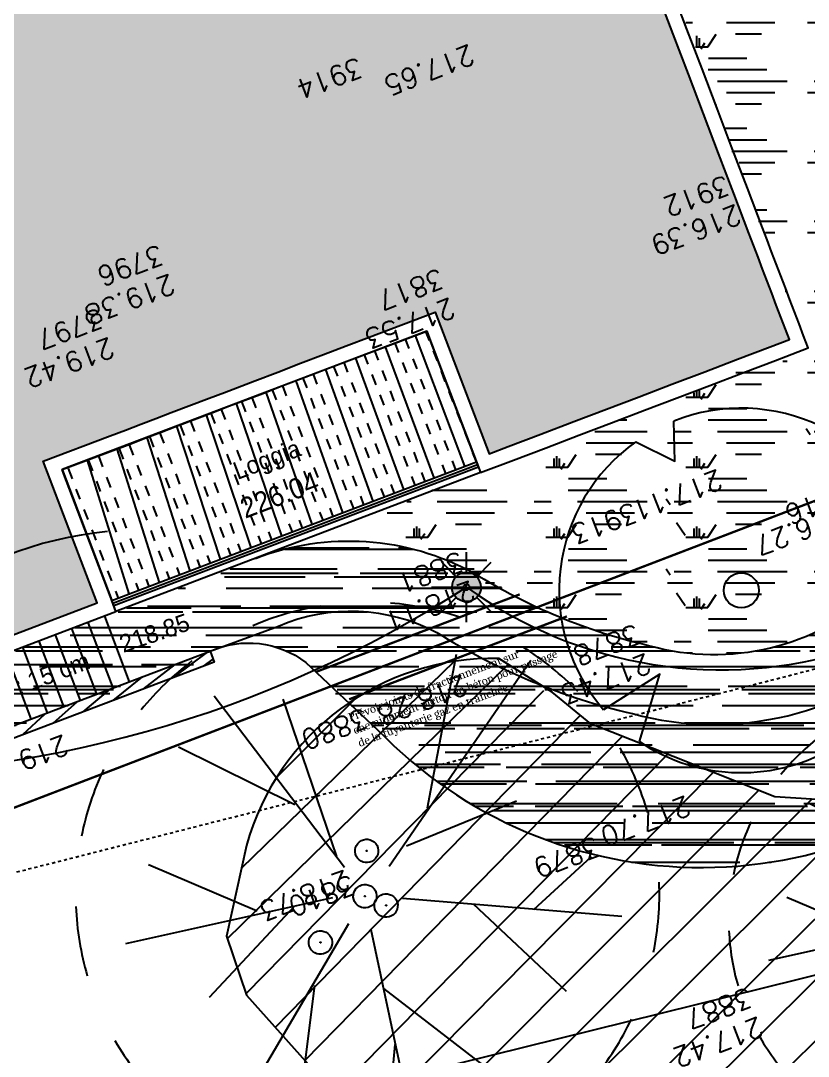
# Model space of a CAD drawing. Header units: centimetres. Extents: x 212517 to 243222, y -357108 to -330212.
# Drawn here: x 219098 to 220448, y -350600 to -348826 of the extents above; entities that cross this region are included whole.
import ezdxf
from ezdxf.enums import TextEntityAlignment as Align
from ezdxf.lldxf.tags import DXFTag

# ---------------------------------------------------------------- set-up
doc = ezdxf.new("R2010")
doc.units = ezdxf.units.CM
doc.linetypes.add('prlm_gaz', pattern=[36, 24, -3, 0, -3, 0, -3, 0, -3])
doc.linetypes.add('STYLE_01', pattern=[0.41664, 0.20828, -0.20836])
doc.layers.get('0').update_dxf_attribs({"color": 252})
for name, color, linetype in [('AEP_SSL', 252, 'Continuous'), ('DWG_280-140115-P - ALTEA-CANA', 252, 'Continuous'), ('Fond topo - ESPACE_BOISE', 252, 'Continuous'), ('Fond topo - VEG', 252, 'Continuous'), ('Fond topo - Z_500', 252, 'Continuous'), ('prlm-GAZ', 20, 'Continuous'), ('prlm-MOD', 64, 'Continuous'), ('prlm-VRD', 2, 'Continuous'), ('SA - arbre', 252, 'Continuous'), ('SA - bât A-B', 252, 'Continuous'), ('SA - béton balayé', 252, 'Continuous'), ('SA - couvre sol', 252, 'Continuous'), ('SA - EBC', 252, 'Continuous'), ('SA - ECL-réso', 252, 'Eclairage public'), ('SA - emmarchements', 252, 'Continuous'), ('SA - limite revêtement', 252, 'Continuous'), ('SA - muret béton', 252, 'Continuous'), ('SA - platelage bois', 252, 'Continuous'), ('SA - pouzzolane', 252, 'Continuous')]:
    doc.layers.add(name, color=color, linetype=linetype)
for name, color, linetype, plot in [('Fond topo - N', 252, 'Continuous', False), ('Fond topo - NCACHE', 252, 'Continuous', False), ('Fond topo - ZCACHE', 252, 'Continuous', False)]:
    doc.layers.add(name, color=color, linetype=linetype, plot=plot)
doc.layers.add('Fond topo - P', color=252, linetype='Continuous', lineweight=50)
doc.layers.add('Fond topo - VOI', color=252, linetype='Continuous', lineweight=25)
doc.styles.add('Arial', font='arial.ttf')
doc.styles.add('Lignes', font='arial.ttf', dxfattribs={"height": 0.35})
doc.styles.add('prlm-mod', font='cambriaz.ttf', dxfattribs={"height": 18})
doc.styles.add('SIMPLEX', font='simplex_.ttf', dxfattribs={"height": 1.25})
tags = doc.linetypes.add('CACHE2', pattern=[4.762499928474426, 3.174999952316284, -1.587499976158142]).pattern_tags.tags
tags[6:7] = [DXFTag(74, 4), DXFTag(75, 0), DXFTag(340, '0'), DXFTag(46, 0.0), DXFTag(50, 0.0), DXFTag(44, 0.0), DXFTag(45, 0.0)]
tags[4:5] = [DXFTag(74, 4), DXFTag(75, 0), DXFTag(340, '0'), DXFTag(46, 0.0), DXFTag(50, 0.0), DXFTag(44, 0.0), DXFTag(45, 0.0)]
tags = doc.linetypes.add('Eclairage public', pattern='A,5,-0.25,["ECL",Lignes,S=1,R=0,X=0,Y=-0.18],-1.25', length=6.5).pattern_tags.tags
tags[15:16] = [DXFTag(74, 4), DXFTag(75, 0), DXFTag(340, '0'), DXFTag(46, 0.0), DXFTag(50, 0.0), DXFTag(44, 0.0), DXFTag(45, 0.0)]
tags[4:5] = [DXFTag(74, 4), DXFTag(75, 0), DXFTag(340, '0'), DXFTag(46, 0.0), DXFTag(50, 0.0), DXFTag(44, 0.0), DXFTag(45, 0.0)]
tags = doc.linetypes.add('L1', pattern=[1.0000000298023224, 0.6000000238418579, -0.4000000059604645]).pattern_tags.tags
tags[6:7] = [DXFTag(74, 4), DXFTag(75, 0), DXFTag(340, '0'), DXFTag(46, 0.0), DXFTag(50, 0.0), DXFTag(44, 0.0), DXFTag(45, 0.0)]
tags[4:5] = [DXFTag(74, 4), DXFTag(75, 0), DXFTag(340, '0'), DXFTag(46, 0.0), DXFTag(50, 0.0), DXFTag(44, 0.0), DXFTag(45, 0.0)]
tags = doc.linetypes.add('L16', pattern=[0.37500001490116125, 0.300000011920929, -0.07500000298023224]).pattern_tags.tags
tags[6:7] = [DXFTag(74, 4), DXFTag(75, 0), DXFTag(340, '0'), DXFTag(46, 0.0), DXFTag(50, 0.0), DXFTag(44, 0.0), DXFTag(45, 0.0)]
tags[4:5] = [DXFTag(74, 4), DXFTag(75, 0), DXFTag(340, '0'), DXFTag(46, 0.0), DXFTag(50, 0.0), DXFTag(44, 0.0), DXFTag(45, 0.0)]

# ---------------------------------------------------------------- blocks, each defined once
blk = doc.blocks.new('Candélabre', base_point=(-13.42592592600001, -9.391534390999993))
for points in [[(-13.67592592600001, -9.391534390999993, -1), (-13.17592592600001, -9.391534390999993), (-13.37592592600001, -9.391534390999993, 1), (-13.475925926, -9.391534390999993)], [(-13.67592592600001, -9.391534390999993, -1), (-13.17592592600001, -9.391534390999993), (-13.37592592600001, -9.391534390999993, 1), (-13.475925926, -9.391534390999993)], [(-13.67592592600001, -9.391534390999993), (-13.475925926, -9.391534390999993, 1), (-13.37592592600001, -9.391534390999993), (-13.17592592600001, -9.391534390999993, -1)], [(-13.67592592600001, -9.391534390999993), (-13.475925926, -9.391534390999993, 1), (-13.37592592600001, -9.391534390999993), (-13.17592592600001, -9.391534390999993, -1)]]:
    blk.add_hatch(color=250).paths.add_polyline_path(points)
at = {"linetype": 'Continuous', "flags": 128}
for points in [[(-13.42592592600001, -9.141534390999993), (-13.42592592600001, -8.791534391999988)], [(-13.60270262100001, -9.214757695999992), (-13.850189994, -8.967270322999994)], [(-13.24914923200001, -9.214757696999996), (-13.001661857, -8.96727032199999)], [(-14.02592592600001, -9.391534390999993), (-13.67592592600001, -9.391534390999993)], [(-13.17592592600001, -9.391534390999993), (-12.825925927, -9.391534390999993)], [(-13.85018999600001, -9.815798461), (-13.60270262200001, -9.568311086999998)], [(-13.00166185800001, -9.815798458999993), (-13.249149231, -9.568311085999994)], [(-13.42592592600001, -9.991534390999988), (-13.42592592600001, -9.641534390999993)]]:
    blk.add_lwpolyline(points, dxfattribs=at)
for points in [[(-13.67592592600001, -9.391534390999993), (-13.475925926, -9.391534390999993, -1), (-13.37592592600001, -9.391534390999993), (-13.17592592600001, -9.391534390999993, 1)], [(-13.67592592600001, -9.391534390999993), (-13.475925926, -9.391534390999993, 1), (-13.37592592600001, -9.391534390999993), (-13.17592592600001, -9.391534390999993, -1)]]:
    blk.add_lwpolyline(points, format="xyb", close=True, dxfattribs=at)
blk = doc.blocks.new('PTOPO')
at = {"layer": 'Fond topo - NCACHE', "style": 'SIMPLEX'}
blk.add_attdef('MAT', text='', height=0.34, dxfattribs=at).set_placement((0.09999999986030161, -0.09999999962747097), align=Align.TOP_LEFT)
at = {"layer": 'Fond topo - ZCACHE', "style": 'SIMPLEX'}
blk.add_attdef('ALT', (0.09999999986030161, 0.09999999962747097), '', height=0.34, dxfattribs=at)
blk = doc.blocks.new('VEG14')
at = {"ltscale": 2, "flags": 128}
for points in [[(0.5, 0, -1), (-0.5, 0, -1)], [(0.016, 0, -1), (-0.016, 0, -1)]]:
    blk.add_lwpolyline(points, format="xyb", close=True, dxfattribs=at)
blk = doc.blocks.new('VEG12')
at = {"ltscale": 2}
for p, q in [((0.01815258799999997, 0.057406781), (0.100441039, 0.47293725)), ((0.05749608, 0.253444298), (0.145517598, 0.414706841)), ((0.037902722, 0.15845596), (-0.06593155700000003, 0.344147082)), ((-0.158788295, 0.086017079), (-0.245985314, 0.284587218)), ((0.04981112299999996, 0.033821695), (0.391570728, 0.285894318)), ((0.143890955, 0.107467204), (0.230033352, 0.253971609)), ((0.2917471699999999, 0.208620217), (0.392372872, 0.233301274)), ((-0.05229389700000003, 0.02983962500000001), (-0.383643778, 0.204631851)), ((-0.25001839, 0.135126714), (-0.3755999820000001, 0.091127132)), ((0.122915307, -0.02992704099999999), (0.317230371, 0.05540147100000001)), ((-0.05265807700000003, -0.029192154), (-0.412380265, -0.256628677)), ((0.057557527, -0.01766878999999999), (0.411943876, -0.08413611500000001)), ((-0.09359106700000003, -0.049762263), (-0.2956446150000001, -0.04653133200000001)), ((0.184132294, -0.04763066399999999), (0.323120213, -0.192805613)), ((0.01825986499999999, -0.057372749), (0.107637982, -0.4128258760000001)), ((0.02259491799999996, -0.07955337300000001), (0.001649748999999978, -0.36183712)), ((-0.151821475, -0.09483882200000002), (-0.2999525240000001, -0.315936062)), ((0.05371548199999998, -0.188497704), (0.197263789, -0.356749422))]:
    blk.add_line(p, q, dxfattribs=at)
for start, end in [(90, 103.8461539085843), (62.30769199853572, 76.15384597947835), (117.6923078993823, 131.5384619204946), (34.61538499867542, 48.46153799321151), (145.3846149358338, 159.2307690506909), (6.923076979206323, 20.76923090842763), (173.0769230068974, 186.9230769931026), (339.2307689837768, 353.0769230207937), (200.7692310571047, 214.6153850641662), (311.5384620067885, 325.3846150013246), (228.4615380795054, 242.3076921006177), (283.8461540205217, 297.6923080014643), (256.1538460914157, 270)]:
    blk.add_arc((0, 0), 0.496982058, start, end, dxfattribs=at)
blk = doc.blocks.new('A$C1F970F0F')
at = {"layer": 'SA - béton balayé'}
h = blk.add_hatch(dxfattribs=at)
h.set_pattern_fill('BETON_BALAYE', color=256, scale=49.99999999999999, angle=-10.72360141139323, style=0, pattern_type=2)
h.set_pattern_definition([(349.2763985886067, (-277130161.1279894, -473864756.7787022), (117.3825536141096, 28.65896207176165), [749.9999999999999, -99.99999999999999, 250, -49.99999999999999]), (349.2763985886067, (-277130091.1375459, -473864744.5890418), (-36.75306622226226, 74.64222748057564), [150, -16.5, 299.9999999999999, -37.49999999999999]), (349.2763985886067, (-277130128.6565508, -473864719.6726964), (261.6928111209335, -15.46358973923611), [399.9999999999999, -69.99999999999999, 200, -49.99999999999999])])
edge = h.paths.add_edge_path()
edge.add_line((-9848.021828921945, 1865.797831752172), (-9827.171338111542, 1747.59443806161))
edge.add_line((-9827.17133811154, 1747.59443806161), (-9152.088361635477, 1866.918095167009))
edge.add_arc((-9114.87687736417, 1710.031164295217), 161.2395845939956, 41.819106453245524, 103.34322179373208, ccw=False)
edge.add_line((-8994.712482080224, 1817.542660178998), (-8874.358082447141, 1651.210053610759))
edge.add_arc((-8250.48470572676, 2103.179701206446), 770.3859763315166, 215.9217267234085, 305.8530101404562)
edge.add_arc((-8201.557804967759, 2035.473004597492), 686.8513225415181, 305.8530100756806, 339.1614624020675)
edge.add_arc((-9769.804180045512, 2632.401251480027), 2364.862056990866, 339.1614623467734, 348.9989210756208)
edge.add_line((-7448.39979734906, 2181.12058423843), (-7357.930111852295, 2671.500953831))
edge.add_arc((-7247.966916528135, 2663.440423546497), 110.2582263342147, 105.59274894641169, 175.807598661459, ccw=False)
edge.add_line((-7277.604099074089, 2769.640771484942), (-6220.979327768806, 2956.27104268876))
edge.add_line((-6220.979327768806, 2956.27104268876), (-6241.838846999788, 3074.461738358269))
edge.add_line((-6241.838846999789, 3074.461738358268), (-7426.344988050439, 2865.323922125472))
edge.add_arc((-7364.9338366279, 2582.693398422513), 289.2254180525135, 102.2589147041249, 171.2235465465614)
edge.add_line((-7650.772763367539, 2626.823324880758), (-7724.184676581945, 2244.646554456637))
edge.add_arc((-8890.291717310776, 2487.602334424398), 1191.147825190934, 333.8740634381715, 348.2309193326143, ccw=False)
edge.add_arc((-8295.276148083369, 2204.744013857594), 532.431483547898, 302.4044476769955, 333.0072947726128, ccw=False)
edge.add_arc((-8227.552075526368, 2108.27274464883), 414.7255090430872, 243.8453067393806, 301.6473037490109, ccw=False)
edge.add_arc((-8012.861629557673, 2641.099884216123), 988.5292012736542, 231.8619865371965, 246.28969688080548, ccw=False)
edge.add_line((-8623.335587158323, 1863.596489456333), (-8683.208498574279, 1914.584188890583))
edge.add_arc((-8966.493370861708, 1569.007829169004), 446.8482284459931, 50.65694705678597, 100.290342192283)
edge.add_line((-9046.31671561105, 2008.668576689881), (-9848.021828921945, 1865.797831752172))
at = {"layer": 'SA - couvre sol'}
h = blk.add_hatch(dxfattribs=at)
h.set_pattern_fill('PELOUSE6', color=256, scale=20.0000003, angle=-10.72360141139323, style=0, pattern_type=2)
h.set_pattern_definition([(349.2763985886067, (-277130161.1279894, -473864756.7787022), (22.32856350872324, 117.9043497231417), [37.5000005625, -202.5000030375]), (79.27639858860677, (-277130147.3110734, -473864759.3953308), (-235.8086994462835, 44.65712701744649), [15.000000225, -105.000001575]), (79.27639858860677, (-277130138.0997961, -473864761.1397498), (-235.8086994462835, 44.65712701744649), [15.000000225, -105.000001575]), (79.27639858860677, (-277130142.7054347, -473864760.2675403), (-235.8086994462835, 44.65712701744649), [18.75000028125, -101.25000151875]), (112.9664661186067, (-277130151.916716, -473864758.5231205), (-191.1515722884832, 280.4658259369293), [12.00000018, -420.7461593111922]), (45.58633105860677, (-277130133.4941673, -473864762.0119574), (22.32856353476547, 117.9043498154048), [12.00000018, -420.7461593111923]), (45.58633105860677, (-277130124.2828801, -473864763.7563783), (22.32856353476547, 117.9043498154048), [26.00000039, -406.6661590999923]), (112.9664661186067, (-277130161.1279894, -473864756.7787022), (-191.1515722884832, 280.4658259369293), [26.00000039, -406.6661590999922]), (349.2763985886067, (-277130073.3609553, -473864750.4999832), (22.32856350872324, 117.9043497231417), [44.42455106636825, -195.5754525336318]), (349.2763985886067, (-277130085.1249766, -473864728.4255323), (22.32856350872324, 117.9043497231417), [82.81008944215131, -56.09585564143782, 43.07431864611476, -58.01973967029608]), (349.2763985886067, (-277130096.7337571, -473864706.3804808), (22.32856350872324, 117.9043497231417), [119.4799495921992, -46.28746189431191, 29.47870124218051, -44.75389087130835]), (349.2763985886067, (-277130108.4191755, -473864684.3209158), (22.32856350872324, 117.9043497231417), [100.4611429069171, -139.5388606930829]), (349.2763985886067, (-277130104.5097786, -473864665.2146754), (22.32856350872324, 117.9043497231417), [65.56973938354608, -174.4302642164539])])
edge = h.paths.add_edge_path()
edge.add_line((-6228.157989213812, 3205.65061232166), (-6932.110591357943, 3080.200205504922))
edge.add_line((-6932.110591357943, 3080.200205504922), (-8168.643052998609, 2860.35661354667))
edge.add_line((-8168.643052998608, 2860.35661354667), (-8048.552069072212, 2186.477885055019))
edge.add_line((-8048.552069072212, 2186.477885055019), (-9043.463277808662, 2009.177083892231))
edge.add_arc((-8966.493371557674, 1569.007827120691), 446.848230471036, 50.65694715427537, 99.91870351372972, ccw=False)
edge.add_line((-8683.208498574279, 1914.584188890583), (-8648.862046820717, 1884.334762004774))
edge.add_arc((-8002.352072857912, 2656.411474703511), 1007.014198869646, 230.0583744073485, 248.9017046491022)
edge.add_arc((-8227.600700210323, 2108.42985686155), 414.8847726059677, 250.6824505330944, 301.6416359494448)
edge.add_arc((-8295.276148991505, 2204.744014693089), 532.4314847213814, 302.4044477113227, 332.7860828894023)
edge.add_arc((-8905.775889447583, 2493.074873858972), 1207.424707483749, 333.866928217866, 348.126559891779)
edge.add_line((-7724.184676581945, 2244.646554456637), (-7650.772763454185, 2626.823324423229))
edge.add_arc((-7364.930355528893, 2582.69170504399), 289.2291167873025, 102.55394793912342, 171.2233203301325, ccw=False)
edge.add_line((-7427.796840049502, 2865.00586893639), (-7326.119143882028, 2883.019916696067))
edge.add_line((-7326.119143882028, 2883.019916696067), (-7329.596581166951, 2902.715282318173))
edge.add_line((-7329.596581166951, 2902.715282318173), (-6209.591709783006, 3100.464677392857))
edge.add_line((-6209.591709783006, 3100.464677392857), (-6228.157989213812, 3205.650612321661))
at = {"layer": 'SA - EBC'}
h = blk.add_hatch(dxfattribs=at)
h.set_pattern_fill('_USER', color=256, scale=74.99999999999999, angle=-325.7236014113932, style=0, pattern_type=0)
h.set_pattern_definition([(34.27639858860678, (-277130161.1279894, -473864756.7787022), (-42.238928459823, 61.97477650275113), [])])
edge = h.paths.add_edge_path()
edge.add_line((-6380.366745524513, -2338.425892864678), (-6264.382088389636, -1261.879128604771))
edge.add_arc((-8056.564030597548, -1109.247026734414), 1798.669695218522, -4.867878193194572, 34.99278727741358)
edge.add_line((-6583.050211284762, -77.75795899612035), (-6777.554778163194, 920.8050105170822))
edge.add_line((-6777.554778163193, 920.8050105170822), (-8841.210683172874, 810.7117170478002))
edge.add_line((-8841.210683172874, 810.7117170478001), (-9066.430764202638, 1054.341424803315))
edge.add_line((-9066.430764202638, 1054.341424803315), (-9200.732878206167, 1276.237686397466))
edge.add_line((-9200.732878206167, 1276.237686397466), (-9215.227966098517, 1381.8038443222))
edge.add_line((-9215.227966098517, 1381.8038443222), (-9153.081651767654, 1528.146854366953))
edge.add_arc((-8759.908921935477, 1333.50854966994), 438.7127364677392, 77.94290000168593, 153.6625061913043, ccw=False)
edge.add_line((-8668.267801014865, 1762.543245291088), (-8534.005134275378, 1623.448132453152))
edge.add_line((-8534.005134275378, 1623.448132453152), (-8248.031661763425, 1441.544756548981))
edge.add_line((-8248.031661763427, 1441.544756548981), (-7855.495845982434, 1341.321950199894))
edge.add_line((-7855.495845982434, 1341.321950199894), (-7323.070638909227, 1307.770183732372))
edge.add_line((-7323.070638909226, 1307.770183732372), (-6865.558068881049, 1322.792115619964))
edge.add_arc((-3264.256657666492, -41.8706977304812), 3851.19156217365, 147.2647305543028, 159.2464973951671, ccw=False)
edge.add_line((-6503.794535057134, 2040.692816174506), (-6236.131093676152, 2457.057480180494))
edge.add_line((-6236.131093676152, 2457.057480180494), (-5806.95964030603, 2928.900990018032))
edge.add_arc((-5541.395022304517, 2687.35320844028), 358.9845360449703, 12.787998054275079, 137.7115012877877, ccw=False)
edge.add_line((-5191.314831544733, 2766.812362293308), (-4957.547667248313, 2215.62441961903))
edge.add_line((-4957.547667248313, 2215.62441961903), (-4453.978092088548, 1461.842562723225))
edge.add_arc((-5946.780405315486, 698.3119081539749), 1676.7342684047, -3.6281981681722755, 27.088596234188913, ccw=False)
edge.add_line((-4273.406806751298, 592.2053272253171), (-4298.514161633499, 196.2451054340372))
edge.add_line((-4298.514161633499, 196.2451054340372), (-4569.894066815068, -468.5241287518014))
edge.add_arc((-2503.085063454572, -1312.261176615308), 2232.395946580586, 157.7931582211728, 172.6539998987617)
edge.add_line((-4717.157746759734, -1026.8249922289), (-4676.430217500433, -1404.03939546651))
edge.add_line((-4676.430217500434, -1404.03939546651), (-6380.366745524513, -2338.425892864678))
at = {"layer": 'SA - muret béton'}
h = blk.add_hatch(dxfattribs=at)
h.set_pattern_fill('_USER', color=256, scale=25, angle=-143.4936667190104, style=0, pattern_type=0)
h.set_pattern_definition([(216.5063332809896, (-277130161.1279894, -473864756.7787022), (14.87279096815364, -20.09477765036497), [])])
h.paths.add_polyline_path([(-9848.05806312513, 1865.76272794491), (-9827.17133811154, 1747.59443806161), (-9152.088359975904, 1866.918095421446), (-9148.607239172656, 1847.223380478619), (-9843.384932315419, 1724.418602351409), (-9867.752778144037, 1862.281606990192)])
at = {"layer": 'SA - platelage bois'}
h = blk.add_hatch(dxfattribs=at)
h.set_pattern_fill('PASSERELLE', color=256, scale=150, angle=-79.57359988551433, style=0, pattern_type=2)
h.set_pattern_definition([(280.4264001144857, (-277130161.1279894, -473864756.7787022), (55.32121061969438, 10.17969329456503), []), (280.4264001144857, (-277130142.6875859, -473864753.3854711), (55.32121061969438, 10.17969329456503), [18.75, -18.75]), (280.4264001144857, (-277130124.2471823, -473864749.99224), (55.32121061969438, 10.17969329456503), [18.75, -18.75])])
h.paths.add_polyline_path([(-9343.497484472979, 2219.624311116047), (-9301.42197372015, 1983.521726974154), (-8643.268908835802, 2100.810262493836), (-8685.288378635369, 2336.598378830176)])
at = {"layer": 'SA - pouzzolane'}
h = blk.add_hatch(dxfattribs=at)
h.set_pattern_fill('GRANULATS3', color=256, scale=99.99999999999999, angle=-10.72360141139323, style=0, pattern_type=2)
h.set_pattern_definition([(349.2763985886067, (1566334396.510018, -579968905.3710737), (116.8607592736427, 79.6464873173181), [4.999999999999999, -4.999999999999999, 9.999999999999998, -79.99999999999999]), (349.2763985886067, (1566334358.138925, -579968893.0155385), (116.8607592736427, 79.6464873173181), [25, -74.99999999999999]), (349.2763985886067, (1566334354.156601, -579968887.1725004), (116.8607592736427, 79.6464873173181), [25, -74.99999999999999]), (349.2763985886067, (1566334403.022516, -579968870.9823055), (116.8607592736427, 79.6464873173181), [4.999999999999999, -94.99999999999999]), (349.2763985886067, (1566334355.756418, -579968851.8533757), (116.8607592736427, 79.6464873173181), [15, -84.99999999999999]), (349.2763985886067, (1566334356.686774, -579968846.9406939), (116.8607592736427, 79.6464873173181), [15, -84.99999999999999]), (349.2763985886067, (1566334416.569305, -579968853.1922948), (116.8607592736427, 79.6464873173181), [30, -69.99999999999999]), (349.2763985886067, (1566334412.58698, -579968847.3492565), (116.8607592736427, 79.6464873173181), [30, -69.99999999999999]), (349.2763985886067, (1566334389.884288, -579968832.8721105), (116.8607592736427, 79.6464873173181), [9.999999999999998, -89.99999999999999]), (349.2763985886067, (1566334395.727326, -579968828.8897862), (116.8607592736427, 79.6464873173181), [4.999999999999999, -94.99999999999999]), (349.2763985886067, (1566334353.373909, -579968810.6912124), (116.8607592736427, 79.6464873173181), [4.999999999999999, -4.999999999999999, 4.999999999999999, -84.99999999999999]), (79.27639858860677, (1566334349.652482, -579968830.3419373), (-79.64648731731808, 116.8607592736427), [15, -84.99999999999999]), (79.27639858860677, (1566334348.052666, -579968865.6610618), (-79.64648731731808, 116.8607592736427), [4.999999999999999, -9.999999999999998, 4.999999999999999, -9.999999999999998, 20, -49.99999999999999]), (79.27639858860677, (1566334369.04231, -579968808.569602), (-79.64648731731808, 116.8607592736427), [4.999999999999999, -94.99999999999999]), (79.27639858860677, (1566334375.407142, -579968855.5748026), (-79.64648731731808, 116.8607592736427), [4.999999999999999, -94.99999999999999]), (79.27639858860677, (1566334384.971607, -579968831.9417535), (-79.64648731731808, 116.8607592736427), [4.999999999999999, -94.99999999999999]), (79.27639858860677, (1566334384.563045, -579968887.8419601), (-79.64648731731808, 116.8607592736427), [9.999999999999998, -89.99999999999999]), (79.27639858860677, (1566334388.545369, -579968893.6849979), (-79.64648731731808, 116.8607592736427), [15, -84.99999999999999]), (79.27639858860677, (1566334404.622332, -579968835.6631806), (-79.64648731731808, 116.8607592736427), [9.999999999999998, -4.999999999999999, 9.999999999999998, -74.99999999999999]), (79.27639858860677, (1566334403.952872, -579968866.0696244), (-79.64648731731808, 116.8607592736427), [20, -79.99999999999999]), (79.27639858860677, (1566334408.865554, -579968866.9999814), (-79.64648731731808, 116.8607592736427), [9.999999999999998, -89.99999999999999]), (79.27639858860677, (1566334412.178418, -579968903.2494636), (-79.64648731731808, 116.8607592736427), [20, -79.99999999999999]), (79.27639858860677, (1566334417.091099, -579968904.1798201), (-79.64648731731808, 116.8607592736427), [15, -84.99999999999999]), (34.27639858860676, (1566334378.720007, -579968891.8242844), (18.60713597325343, 98.25362326955934), [7.071066999999998, -134.35028923]), (34.27639858860676, (1566334398.109834, -579968870.0519489), (18.60713597325343, 98.25362326955934), [7.071066999999998, -134.35028923]), (34.27639858860676, (1566334410.726267, -579968857.1746192), (18.60713597325343, 98.25362326955934), [7.071066999999998, -134.35028923]), (34.27639858860676, (1566334343.809444, -579968834.3242615), (18.60713597325343, 98.25362326955934), [7.071066999999998, -134.35028923]), (34.27639858860676, (1566334357.356233, -579968816.5342503), (18.60713597325343, 98.25362326955934), [7.071066999999998, -134.35028923]), (34.27639858860676, (1566334391.336439, -579968878.9469545), (18.60713597325343, 98.25362326955934), [14.1421, -127.2792562]), (34.27639858860676, (1566334413.25644, -579968816.942813), (18.60713597325343, 98.25362326955934), [14.1421, -127.2792562]), (124.2763985886068, (1566334390.66698, -579968909.3533983), (-98.25362326955934, 18.60713597325343), [14.1421, -127.2792562]), (124.2763985886068, (1566334396.510018, -579968905.3710737), (-98.25362326955934, 18.60713597325343), [14.1421, -127.2792562]), (124.2763985886068, (1566334415.899845, -579968883.5987384), (-98.25362326955934, 18.60713597325343), [14.1421, -127.2792562]), (124.2763985886068, (1566334407.674299, -579968846.4188998), (-98.25362326955934, 18.60713597325343), [14.1421, -127.2792562]), (124.2763985886068, (1566334412.58698, -579968847.3492565), (-98.25362326955934, 18.60713597325343), [14.1421, -127.2792562]), (124.2763985886068, (1566334387.354114, -579968873.1039164), (-98.25362326955934, 18.60713597325343), [21.21319999999999, -120.2081562]), (124.2763985886068, (1566334420.812526, -579968884.529095), (-98.25362326955934, 18.60713597325343), [21.21319999999999, -120.2081562]), (124.2763985886068, (1566334386.423759, -579968878.0165975), (-98.25362326955934, 18.60713597325343), [28.28426999999999, -113.1370862]), (124.2763985886068, (1566334353.373909, -579968810.6912124), (-98.25362326955934, 18.60713597325343), [28.28426999999999, -113.1370862]), (124.2763985886068, (1566334352.443552, -579968815.6038935), (-98.25362326955934, 18.60713597325343), [28.28426999999999, -113.1370862]), (124.2763985886068, (1566334347.122309, -579968870.573743), (-98.25362326955934, 18.60713597325343), [7.071066999999998, -134.35028923]), (124.2763985886068, (1566334351.774093, -579968846.0103371), (-98.25362326955934, 18.60713597325343), [7.071066999999998, -134.35028923]), (15.84144978860676, (1566334401.422699, -579968906.3014305), (98.25362322038048, -18.60713601425497), [11.180339, -212.426458]), (15.84144978860676, (1566334387.354114, -579968873.1039164), (98.25362322038048, -18.60713601425497), [11.180339, -212.426458]), (15.84144978860676, (1566334419.882169, -579968889.4417765), (98.25362322038048, -18.60713601425497), [22.36068, -201.2461177]), (15.84144978860676, (1566334420.812526, -579968884.529095), (98.25362322038048, -18.60713601425497), [22.36068, -201.2461177]), (52.71134740860677, (1566334400.640008, -579968829.8201425), (18.60713586383586, 98.25362338541537), [11.17999999999999, -111.7999999999999, 22.35999999999999, -78.26679773999996]), (52.71134740860677, (1566334344.070342, -579968859.8180242), (18.60713586383586, 98.25362338541537), [11.18033899999999, -212.4264579999999]), (52.71134740860677, (1566334351.365531, -579968901.9105439), (18.60713586383586, 98.25362338541537), [11.18033899999999, -212.4264579999999]), (52.71134740860677, (1566334348.983023, -579968860.7483809), (18.60713586383586, 98.25362338541537), [11.18033899999999, -212.4264579999999]), (52.71134740860677, (1566334406.483046, -579968825.8378183), (18.60713586383586, 98.25362338541537), [11.18033899999999, -212.4264579999999]), (52.71134740860677, (1566334400.640008, -579968829.8201425), (18.60713586383586, 98.25362338541537), [11.18033899999999, -212.4264579999999]), (52.71134740860677, (1566334376.337499, -579968850.6621213), (18.60713586383586, 98.25362338541537), [22.36067999999999, -201.2461176999998]), (52.71134740860677, (1566334371.424818, -579968849.7317643), (18.60713586383586, 98.25362338541537), [22.36067999999999, -201.2461176999998]), (105.8414497886067, (1566334356.686774, -579968846.9406939), (18.60713601425497, 98.25362322038048), [11.180339, -212.426458]), (105.8414497886067, (1566334353.226244, -579968892.0851816), (18.60713601425497, 98.25362322038048), [22.36068, -201.2461177]), (105.8414497886067, (1566334354.156601, -579968887.1725004), (18.60713601425497, 98.25362322038048), [22.36068, -201.2461177]), (142.7113474086068, (1566334385.901964, -579968827.0290724), (-98.25362338541537, 18.60713586383589), [22.36067999999999, -201.2461177]), (142.7113474086068, (1566334395.727326, -579968828.8897862), (-98.25362338541537, 18.60713586383589), [33.54101959999998, -190.0657781])])
h.paths.add_polyline_path([(-8227.01561759797, 3737.921970028881), (-8608.629176422162, 3676.350672093718), (-8710.906338723305, 4250.268894913754), (-8338.769361387542, 4316.586904186884)], flags=16)
edge = h.paths.add_edge_path()
edge.add_line((-8077.550420688362, 2206.704044172183), (-8618.496143292887, 2110.303717207159))
edge.add_line((-8618.496143292887, 2110.303717207159), (-8665.0497846271, 2365.526736932683))
edge.add_line((-8665.049784627097, 2365.526736932683), (-9372.508085088, 2239.919204763752))
edge.add_line((-9372.508085088002, 2239.919204763752), (-9326.911429360862, 1984.058062024129))
edge.add_line((-9326.911429360862, 1984.058062024129), (-10066.37407550757, 1852.27946008155))
edge.add_line((-10066.37407550757, 1852.27946008155), (-9954.496884283193, 2817.428171378946))
edge.add_line((-9954.496884283193, 2817.428171378946), (-9588.872092792588, 2884.043586671438))
edge.add_line((-9588.872092792586, 2884.043586671438), (-9706.071961552761, 3541.699107062782))
edge.add_line((-9706.071961552761, 3541.699107062782), (-9868.676745587163, 3512.704087239571))
edge.add_line((-9868.676745587163, 3512.704087239571), (-9836.516297918568, 3771.491983810542))
edge.add_line((-9836.516297918568, 3771.491983810542), (-9444.63026670932, 3841.335956347627))
edge.add_line((-9444.630266709319, 3841.335956347628), (-9570.456778183388, 4547.816036243914))
edge.add_arc((-8644.745261165266, 3881.822133039172), 1140.390148960382, 123.19444017101321, 144.2672491886968, ccw=False)
edge.add_arc((-8627.918880026316, 3890.71939353054), 1142.314128409439, 104.11344255979509, 124.1450562793064, ccw=False)
edge.add_line((-8906.463673960438, 4998.552578488322), (-8312.503018193787, 5104.401474696298))
edge.add_line((-8312.503018193787, 5104.401474696298), (-8208.115884912808, 4518.643357879995))
edge.add_line((-8208.115884912806, 4518.643357879995), (-7224.761958924259, 4693.885482933878))
edge.add_line((-7224.761958924259, 4693.885482933878), (-6988.438265731197, 3367.77835702927))
edge.add_line((-6988.438265731197, 3367.778357029269), (-8244.044860961932, 3140.971199241873))
edge.add_line((-8244.04486096193, 3140.971199241873), (-8077.550420688361, 2206.704044172182))
h.paths.add_polyline_path([(-8361.968048038472, 4332.76779950922), (-8388.284717683899, 4480.441198992844), (-8535.958117048807, 4454.124529348632), (-8512.475619722924, 4310.52157949489)], flags=16)
at = {"layer": 'AEP_SSL', "elevation": 9.999999999999998e-08, "flags": 128}
blk.add_lwpolyline([(-10433.29054570051, 1007.521123136882), (-5859.387270895076, 1261.049070015804), (-4528.821963781957, 1510.366913031162), (-2554.95676399837, 1447.318525268213)], dxfattribs=at)
at = {"layer": 'DWG_280-140115-P - ALTEA-CANA', "linetype": 'STYLE_01', "ltscale": 25, "elevation": 9.999999999999998e-08, "flags": 128}
blk.add_lwpolyline([(-9734.954187291309, 1545.537761742168), (-8551.829559633712, 1617.93222156304), (-7449.449224051256, 1688.250113702901), (-5920.774536957815, 1757.359017808403), (-4566.238871581745, 2011.183194776827), (-2702.66812058909, 1951.595824248498)], dxfattribs=at)
at = {"layer": 'Fond topo - ESPACE_BOISE', "linetype": 'L1', "ltscale": 2, "flags": 128}
blk.add_lwpolyline([(-4676.430217500434, -1404.03939546651), (-4717.157746759734, -1026.8249922289, -0.07630389513887255), (-4529.608017431761, -375.8871171915546, 0.02448427011239827), (-4298.514161633499, 196.2451054340372), (-4273.406806751298, 592.2053272253171, 0.1348356330637854), (-4453.978092088548, 1461.842562723225), (-4962.162115509166, 2222.531682356892), (-5191.314831544733, 2766.812362293308, 0.6134800698962541), (-5811.917332322711, 2923.335362247578), (-6236.131093676152, 2457.057480180494), (-6503.794535057134, 2040.692816174506, 0.05232800396274189), (-6865.558068881049, 1322.792115619964), (-7323.070638909226, 1307.770183732372), (-7855.495845982434, 1341.321950199894), (-8248.031661763427, 1441.544756548981), (-8534.005134275378, 1623.448132453152), (-8588.992731775264, 1689.077818834596), (-8668.267801014865, 1762.543245291088, 0.3429596859993066), (-9153.081651767654, 1528.146854366953), (-9215.227966098517, 1381.8038443222), (-9200.732878206167, 1276.237686397466), (-9066.430764202638, 1054.341424803315), (-8841.210683172874, 810.7117170478001), (-7096.794899168434, 910.5071167365686), (-6778.520798702278, 925.7644434328279), (-6583.050211284762, -77.75795899612035, -0.1757001840425524), (-6264.382088389636, -1261.879128604771), (-6380.366745524513, -2338.425892864678)], format="xyb", dxfattribs=at)
at = {"layer": 'Fond topo - VOI', "linetype": 'L16', "ltscale": 2, "flags": 128}
blk.add_lwpolyline([(-8994.712482080224, 1817.542660178998), (-8895.129143909617, 1681.364456358212, 0.4278506510870631), (-7799.263613453413, 1478.764712265815, 0.1463675400754374), (-7559.635750910459, 1791.135500691514, 0.04295039323050164), (-7448.39979734906, 2181.12058423843, 0.004569597812766526), (-7360.900335598541, 2654.264821151518), (-7357.93011199093, 2671.500953098953)], format="xyb", dxfattribs=at)
at = {"layer": 'SA - arbre', "ltscale": 3, "elevation": 9.999999999999998e-08, "flags": 128}
for points in [[(-8368.85605836429, 2083.435801294232), (-8308.998994611751, 2038.675736726831), (-8297.850000652077, 2106.256747265779)], [(-8457.825888149786, 1577.720403608942), (-8402.076446973602, 1684.890664812388), (-8508.372806143456, 1642.960921643999)]]:
    blk.add_lwpolyline(points, dxfattribs=at)
at = {"layer": 'SA - arbre', "ltscale": 3}
blk.add_circle((-8238.534597437118, 1799.824487966321), 30, dxfattribs=at)
for start, end in [(5.615758544138957, 100.955148599448), (114.6790985003963, 210.1704842050026), (225.365112554562, 291.1217116632116)]:
    blk.add_arc((-8238.534597437118, 1799.824487966321), 312.1199996999999, start, end, dxfattribs=at)
at = {"layer": 'SA - bât A-B', "ltscale": 2.539999961853027, "elevation": 9.999999999999998e-08, "flags": 128}
for points in [[(-10079.13002648073, 1824.612363765779), (-9297.913084461914, 1963.831940387925), (-9300.362751318884, 1977.578004634388), (-9342.007087619768, 2211.26109611007), (-9343.497484472979, 2219.624311116047), (-9247.227198462997, 2236.503484631979), (-9219.737414068482, 2241.415953712391), (-9192.247629594247, 2246.328422588131), (-9164.757845331447, 2251.240891598699), (-9137.26806098892, 2256.153360404594), (-9068.543600154797, 2268.434532802685), (-9041.053815783162, 2273.34700188743), (-8986.074247063452, 2283.171939682232), (-8944.839570606511, 2290.540643091415), (-8903.604894058066, 2297.90934648327), (-8862.37021747496, 2305.278050058136), (-8821.135541058225, 2312.646753380146), (-8779.900864400946, 2320.015456846177), (-8685.288378543863, 2336.598378812847), (-8682.894752525774, 2323.166782350276), (-8641.250416304614, 2089.483691079267), (-8639.760019468733, 2081.120475981785), (-8580.63922441695, 2091.656216953162), (-8521.51842932565, 2102.191957632693), (-8462.397634296743, 2112.727698608403), (-8403.276839227632, 2123.263439671286), (-8344.156044324889, 2133.799180481314), (-8285.035249290437, 2144.334921361185), (-8225.914454164478, 2154.870662223728), (-8166.793659061394, 2165.406403090602), (-8107.672864083789, 2175.942144170815), (-8048.552069072212, 2186.477885055019), (-8052.4118794994, 2208.136830843661), (-8056.2716896694, 2229.79577648881), (-8060.131500079257, 2251.454722368958), (-8063.991310506447, 2273.1136681576), (-8067.851120859456, 2294.772613837408), (-8071.710931218015, 2316.431559613053), (-8075.570741536369, 2338.090505475872), (-8079.430551980887, 2359.749451173009), (-8083.290362505126, 2381.408397074818), (-8087.150172726427, 2403.06734282447), (-8099.939791160765, 2474.835026039608), (-8112.729409274835, 2546.602709194093), (-8125.51902746308, 2618.370392457414), (-8138.308645800365, 2690.138075559384), (-8151.098264085663, 2761.905758935872), (-8163.88788242295, 2833.673442037843)], [(-10066.37407550757, 1852.27946008155), (-9326.911429360862, 1984.058062024129), (-9366.619320887345, 2206.874984478698), (-9372.508085088002, 2239.919204763752), (-9251.584833783194, 2261.120809457256), (-9224.135285248143, 2266.026088259847), (-9196.645500893836, 2270.938557253086), (-9169.15571620193, 2275.851026277179), (-9141.665931859407, 2280.763495083074), (-9072.941470916447, 2293.044667555341), (-9045.451686338922, 2297.957136601095), (-8990.472117933936, 2307.782074360711), (-8949.237441476997, 2315.150777769895), (-8908.002764837043, 2322.51948114442), (-8866.768088477156, 2329.888184666771), (-8825.533411814327, 2337.256888036964), (-8784.257813409758, 2344.632904307719), (-8665.049784627097, 2365.526736932683), (-8658.28251938991, 2327.552893911804), (-8619.533891104234, 2110.118783208097), (-8585.025298557483, 2116.268456864977), (-8525.904503242964, 2126.804197597023), (-8466.7837084144, 2137.339938515885), (-8407.662913385495, 2147.875679491595), (-8348.542118333711, 2158.411420462973), (-8289.42132320775, 2168.947161325515), (-8230.300528213505, 2179.482902118214), (-8171.179733070217, 2190.018643072262), (-8112.058938206994, 2200.554384174136), (-8077.550420688362, 2206.704044172183), (-8080.883922914099, 2225.409664853105), (-8084.743733346834, 2247.068610737586), (-8088.603543791352, 2268.727556434722), (-8092.463354092374, 2290.386502389047), (-8096.323164445386, 2312.045448068855), (-8100.182974746409, 2333.704394023179), (-8104.042785174284, 2355.363339432801), (-8107.90259567565, 2377.022285330279), (-8111.762405976672, 2398.681231284603), (-8124.55202429663, 2470.44891447808), (-8137.34164252508, 2542.216597654226), (-8150.131260730655, 2613.984280826041), (-8162.920879067942, 2685.751963928012), (-8175.71049735324, 2757.5196473045), (-8188.500115667649, 2829.287330402138)]]:
    blk.add_lwpolyline(points, dxfattribs=at)
for points in [[(-9301.42197372015, 1983.521726974154), (-8643.268908744296, 2100.810262476507), (-8639.760019468733, 2081.120475981785), (-9297.913084461914, 1963.831940387925)], [(-9300.545180346802, 1978.601686960537), (-8642.392115330744, 2095.890222550064), (-8641.514892980484, 2090.967775873049), (-9299.66795797921, 1973.679240375028)]]:
    blk.add_lwpolyline(points, close=True, dxfattribs=at)
at = {"layer": 'SA - ECL-réso', "ltscale": 0.75, "elevation": 9.999999999999998e-08, "flags": 128}
blk.add_lwpolyline([(-9286.862647055887, 2100.944666868752, 0.2930350939041828), (-9886.503230310569, 1791.043647865362, 0.1518295808238322), (-8700.133871328642, 1893.13654165742, 0.5077465248592722), (-7509.73583963833, 2041.909609075579, -0.3108125397037955), (-6604.771473921978, 2860.900012220865, -0.4227801843689576), (-5494.556235404147, 2355.551721652774, -0.1041967193315425), (-4276.694222183912, 2059.349908420223, 0.2818692953754232), (-3362.346133704355, 2628.225664960158, 0.1048625014031917), (-2231.953768909742, 2952.046030036208, 0.1624908663689829), (-1008.88724681807, 2940.326928099674, -0.2983671517984825), (-142.8597030717047, 2572.739655090864)], format="xyb", dxfattribs=at)
at = {"layer": 'SA - emmarchements', "elevation": 9.999999999999998e-08, "flags": 128}
for points in [[(-9327.148450577231, 1835.975513611121), (-9348.03517559082, 1954.143803494421)], [(-9297.606378175036, 1841.197194877515), (-9318.493103188624, 1959.365484760815)], [(-9415.774667989706, 1820.31046985093), (-9436.66139291179, 1938.4787597169)], [(-9386.232595496007, 1825.532151099995), (-9407.119320418089, 1943.700440965965)], [(-9356.69052309381, 1830.753832366388), (-9377.577248010344, 1948.922122136521)], [(-9474.8588127941, 1809.867107318142), (-9495.745537807687, 1928.035397201442)], [(-9445.316740391903, 1815.088788584536), (-9466.203465313985, 1933.257078450506)]]:
    blk.add_lwpolyline(points, dxfattribs=at)
at = {"layer": 'SA - limite revêtement', "elevation": 9.999999999999998e-08, "flags": 128}
for points in [[(-9046.31671561105, 2008.668576689881, -0.2200170216420878), (-8683.20849838572, 1914.584188760087, 0.08303662835974297), (-8410.36150650866, 1736.01213731272, 0.2576960552758261), (-8009.950196786815, 1755.219391428576, 0.1343294381096262), (-7820.845451293557, 1963.085580078532, 0.06272567262543728), (-7724.184676581945, 2244.646554456637), (-7651.054023276898, 2625.359107315151, -0.3115311909312224), (-7426.384178171716, 2865.31700272148), (-6186.419900834169, 3084.246573542671), (-6208.468175825709, 3209.159506338408)], [(-9848.05806312513, 1865.76272794491), (-9827.17133811154, 1747.59443806161), (-9152.088359975904, 1866.918095421446, -0.2750896954339546), (-8994.712482080224, 1817.542660178998)]]:
    blk.add_lwpolyline(points, format="xyb", dxfattribs=at)
at = {"layer": 'SA - limite revêtement', "linetype": 'CACHE2', "ltscale": 0.4000000059604645, "elevation": 9.999999999999998e-08, "flags": 128}
blk.add_lwpolyline([(-9152.088361635479, 1866.918095167009), (-9029.052172411022, 1887.335118992912, -0.2270912680700006), (-8764.385219808759, 1826.207693869681, 0.08241432609043857), (-8460.876097811366, 1627.137347201442, 0.2567757039610167), (-7946.304273058802, 1653.485933537594, 0.1349984428626776), (-7713.495302280017, 1909.451128309126, 0.06289476979006926), (-7606.70736447819, 2220.170420626946, 0.003907962237498524), (-7606.339123832886, 2222.009732553533), (-7533.208470545168, 2602.722285320541, 0.01031917063332566), (-7532.374766595396, 2607.604275968557, -0.3082049803056239), (-7402.872773173793, 2747.612127319895), (-7277.604099074089, 2769.640771484942)], format="xyb", dxfattribs=at)
at = {"layer": 'SA - muret béton', "elevation": 9.999999999999998e-08, "flags": 128}
blk.add_lwpolyline([(-9848.05806312513, 1865.76272794491), (-9827.17133811154, 1747.59443806161), (-9152.088359975904, 1866.918095421446), (-9148.607239172656, 1847.223380478619), (-9843.384932315419, 1724.418602351409), (-9867.752778144037, 1862.281606990192)], close=True, dxfattribs=at)
at = {"layer": 'SA - platelage bois', "elevation": 9.999999999999998e-08, "flags": 128}
blk.add_lwpolyline([(-9343.497484472979, 2219.624311116047), (-9301.42197372015, 1983.521726974154), (-8643.268908835802, 2100.810262493836), (-8685.288378635369, 2336.598378830176)], close=True, dxfattribs=at)
at = {"layer": 'Fond topo - P', "ltscale": 2}
ref = blk.add_blockref('PTOPO', (-8696.09040132372, 2778.001663620341), dxfattribs=dict(at, xscale=99.99999999999994, yscale=99.99999999999994, zscale=99.99999999999994, rotation=190.0656205306617))
ref.add_attrib('MAT', '3914', dxfattribs={"layer": 'Fond topo - N', "color": 0, "ltscale": 2, "height": 33.99999999999999, "rotation": 190.0656204987762, "style": 'SIMPLEX'}).set_placement((-8707.68424315562, 2786.0999863707), align=Align.TOP_LEFT)
ref.add_attrib('ALT', '217.65', (-8521.717591506915, 2805.295083274413), dxfattribs={"layer": 'Fond topo - Z_500', "color": 0, "ltscale": 2, "height": 33.99999999999999, "rotation": 190.0656204987762, "style": 'SIMPLEX'})
ref = blk.add_blockref('PTOPO', (-9090.981966633304, 2526.399960636023), dxfattribs=dict(at, xscale=99.99999999999994, yscale=99.99999999999994, zscale=99.99999999999994, rotation=190.0656205306617))
ref.add_attrib('MAT', '3796', dxfattribs={"layer": 'Fond topo - N', "color": 0, "ltscale": 2, "height": 33.99999999999999, "rotation": 190.0656204987762, "style": 'SIMPLEX'}).set_placement((-9102.575808482534, 2534.498283294876), align=Align.TOP_LEFT)
ref.add_attrib('ALT', '219.38', (-9099.08028939666, 2514.806118735494), dxfattribs={"layer": 'Fond topo - Z_500', "color": 0, "ltscale": 2, "height": 33.99999999999999, "rotation": 190.0656204987762, "style": 'SIMPLEX'})
ref = blk.add_blockref('PTOPO', (-8115.77340230537, 2462.625229901758), dxfattribs=dict(at, xscale=99.99999999999994, yscale=99.99999999999994, zscale=99.99999999999994, rotation=190.0656205306617))
ref.add_attrib('MAT', '3912', dxfattribs={"layer": 'Fond topo - N', "color": 0, "ltscale": 2, "height": 33.99999999999999, "rotation": 190.0656204987762, "style": 'SIMPLEX'}).set_placement((-8127.367244137269, 2470.723552652117), align=Align.TOP_LEFT)
ref.add_attrib('ALT', '216.39', (-8123.871725051396, 2451.031388092735), dxfattribs={"layer": 'Fond topo - Z_500', "color": 0, "ltscale": 2, "height": 33.99999999999999, "rotation": 190.0656204987762, "style": 'SIMPLEX'})
ref = blk.add_blockref('PTOPO', (-9213.048463136785, 2439.012220410161), dxfattribs=dict(at, xscale=99.99999999999994, yscale=99.99999999999994, zscale=99.99999999999994, rotation=190.0656205306617))
ref.add_attrib('MAT', '3797', dxfattribs={"layer": 'Fond topo - N', "color": 0, "ltscale": 2, "height": 33.99999999999999, "rotation": 190.0656204987762, "style": 'SIMPLEX'}).set_placement((-9224.642304968684, 2447.11054316052), align=Align.TOP_LEFT)
ref.add_attrib('ALT', '219.42', (-9221.146785882813, 2427.418378601138), dxfattribs={"layer": 'Fond topo - Z_500', "color": 0, "ltscale": 2, "height": 33.99999999999999, "rotation": 190.0656204987762, "style": 'SIMPLEX'})
ref = blk.add_blockref('PTOPO', (-8626.837225137597, 2396.767038286723), dxfattribs=dict(at, xscale=99.99999999999994, yscale=99.99999999999994, zscale=99.99999999999994, rotation=190.0656205306617))
ref.add_attrib('MAT', '3817', dxfattribs={"layer": 'Fond topo - N', "color": 0, "ltscale": 2, "height": 33.99999999999999, "rotation": 190.0656204987762, "style": 'SIMPLEX'}).set_placement((-8638.431066946621, 2404.86536103275), align=Align.TOP_LEFT)
ref.add_attrib('ALT', '217.53', (-8634.935547860749, 2385.173196473368), dxfattribs={"layer": 'Fond topo - Z_500', "color": 0, "ltscale": 2, "height": 33.99999999999999, "rotation": 190.0656204987762, "style": 'SIMPLEX'})
ref = blk.add_blockref('PTOPO', (-8375.671495423961, 1941.721886840669), dxfattribs=dict(at, xscale=99.99999999999994, yscale=99.99999999999994, zscale=99.99999999999994, rotation=190.0656205306617))
ref.add_attrib('MAT', '3913', dxfattribs={"layer": 'Fond topo - N', "color": 0, "ltscale": 2, "height": 33.99999999999999, "rotation": 190.0656204987762, "style": 'SIMPLEX'}).set_placement((-8387.265337255862, 1949.820209591028), align=Align.TOP_LEFT)
ref.add_attrib('ALT', '217.11', (-8239.534358240067, 2011.11603512748), dxfattribs={"layer": 'Fond topo - Z_500', "color": 0, "ltscale": 2, "height": 33.99999999999999, "rotation": 190.0656204987762, "style": 'SIMPLEX'})
ref = blk.add_blockref('PTOPO', (-8683.20849838572, 1914.584188760087), dxfattribs=dict(at, xscale=99.99999999999994, yscale=99.99999999999994, zscale=99.99999999999994, rotation=190.0656205306617))
ref.add_attrib('MAT', '3881', dxfattribs={"layer": 'Fond topo - N', "color": 0, "ltscale": 2, "height": 33.99999999999999, "rotation": 190.0656204987762, "style": 'SIMPLEX'}).set_placement((-8694.80234021762, 1922.682511510446), align=Align.TOP_LEFT)
ref.add_attrib('ALT', '218.11', (-8691.306821131746, 1902.990346951063), dxfattribs={"layer": 'Fond topo - Z_500', "color": 0, "ltscale": 2, "height": 33.99999999999999, "rotation": 190.0656204987762, "style": 'SIMPLEX'})
ref = blk.add_blockref('PTOPO', (-8009.48777842524, 1906.291232043342), dxfattribs=dict(at, xscale=99.99999999999994, yscale=99.99999999999994, zscale=99.99999999999994, rotation=190.0656205306617))
ref.add_attrib('MAT', '3816', dxfattribs={"layer": 'Fond topo - N', "color": 0, "ltscale": 2, "height": 33.99999999999999, "rotation": 190.0656204987762, "style": 'SIMPLEX'}).set_placement((-8021.081620234263, 1914.389554789369), align=Align.TOP_LEFT)
ref.add_attrib('ALT', '216.27', (-8044.378719132854, 1912.923758670325), dxfattribs={"layer": 'Fond topo - Z_500', "color": 0, "ltscale": 2, "height": 33.99999999999999, "rotation": 190.0656204987762, "style": 'SIMPLEX'})
ref = blk.add_blockref('PTOPO', (-9592.191147739035, 1764.493985973304), dxfattribs=dict(at, xscale=99.99999999999994, yscale=99.99999999999994, zscale=99.99999999999994, rotation=190.0656205306617))
ref.add_attrib('MAT', '3884', dxfattribs={"layer": 'Fond topo - N', "color": 0, "ltscale": 2, "height": 33.99999999999999, "rotation": 190.0656204987762, "style": 'SIMPLEX'}).set_placement((-9603.784989570935, 1772.592308723663), align=Align.TOP_LEFT)
ref.add_attrib('ALT', '219.71', (-9425.171496759363, 1773.131646935737), dxfattribs={"layer": 'Fond topo - Z_500', "color": 0, "ltscale": 2, "height": 33.99999999999999, "rotation": 190.0656204987762, "style": 'SIMPLEX'})
ref = blk.add_blockref('PTOPO', (-8410.36150650866, 1736.01213731272), dxfattribs=dict(at, xscale=99.99999999999994, yscale=99.99999999999994, zscale=99.99999999999994, rotation=190.0656205306617))
ref.add_attrib('MAT', '3878', dxfattribs={"layer": 'Fond topo - N', "color": 0, "ltscale": 2, "height": 33.99999999999999, "rotation": 190.0656204987762, "style": 'SIMPLEX'}).set_placement((-8421.955348392547, 1744.110459788562), align=Align.TOP_LEFT)
ref.add_attrib('ALT', '217.43', (-8418.459829272017, 1724.418295412191), dxfattribs={"layer": 'Fond topo - Z_500', "color": 0, "ltscale": 2, "height": 33.99999999999999, "rotation": 190.0656204987762, "style": 'SIMPLEX'})
ref = blk.add_blockref('PTOPO', (-8895.129143909617, 1681.364456358212), dxfattribs=dict(at, xscale=99.99999999999994, yscale=99.99999999999994, zscale=99.99999999999994, rotation=190.0656205306617))
ref.add_attrib('MAT', '3880', dxfattribs={"layer": 'Fond topo - N', "color": 0, "ltscale": 2, "height": 33.99999999999999, "rotation": 190.0656204987762, "style": 'SIMPLEX'}).set_placement((-8906.722985741517, 1689.462779108571), align=Align.TOP_LEFT)
ref.add_attrib('ALT', '218.28', (-8734.119008823138, 1746.976903663998), dxfattribs={"layer": 'Fond topo - Z_500', "color": 0, "ltscale": 2, "height": 33.99999999999999, "rotation": 190.0656204987762, "style": 'SIMPLEX'})
ref = blk.add_blockref('PTOPO', (-8970.07912525321, 1404.861009510309), dxfattribs=dict(at, xscale=99.99999999999994, yscale=99.99999999999994, zscale=99.99999999999994, rotation=190.0656205306617))
ref.add_attrib('MAT', '3810', dxfattribs={"layer": 'Fond topo - N', "color": 0, "ltscale": 2, "height": 33.99999999999999, "rotation": 190.0656204987762, "style": 'SIMPLEX'}).set_placement((-8981.67296708511, 1412.959332260668), align=Align.TOP_LEFT)
ref.add_attrib('ALT', '218.73', (-8994.52429895231, 1455.973984913386), dxfattribs={"layer": 'Fond topo - Z_500', "color": 0, "ltscale": 2, "height": 33.99999999999999, "rotation": 190.0656204987762, "style": 'SIMPLEX'})
ref = blk.add_blockref('PTOPO', (-8545.487340037671, 1391.514050543578), dxfattribs=dict(at, xscale=99.99999999999994, yscale=99.99999999999994, zscale=99.99999999999994, rotation=190.0656205306617))
ref.add_attrib('MAT', '3879', dxfattribs={"layer": 'Fond topo - N', "color": 0, "ltscale": 2, "height": 33.99999999999999, "rotation": 190.0656204987762, "style": 'SIMPLEX'}).set_placement((-8557.081181869571, 1399.612373293937), align=Align.TOP_LEFT)
ref.add_attrib('ALT', '217.70', (-8397.033957284428, 1472.083010061625), dxfattribs={"layer": 'Fond topo - Z_500', "color": 0, "ltscale": 2, "height": 33.99999999999999, "rotation": 190.0656204987762, "style": 'SIMPLEX'})
ref = blk.add_blockref('PTOPO', (-8337.037130158782, 1088.625867837435), dxfattribs=dict(at, xscale=99.99999999999994, yscale=99.99999999999994, zscale=99.99999999999994, rotation=190.0656205306617))
ref.add_attrib('MAT', '3887', dxfattribs={"layer": 'Fond topo - N', "color": 0, "ltscale": 2, "height": 33.99999999999999, "rotation": 190.0656204987762, "style": 'SIMPLEX'}).set_placement((-8348.630971990682, 1096.724190587794), align=Align.TOP_LEFT)
ref.add_attrib('ALT', '217.42', (-8345.135452881932, 1077.03202602408), dxfattribs={"layer": 'Fond topo - Z_500', "color": 0, "ltscale": 2, "height": 33.99999999999999, "rotation": 190.0656204987762, "style": 'SIMPLEX'})
at = {"layer": 'Fond topo - VEG', "ltscale": 2, "zscale": 99.99999999999997}
for name, p, xscale, yscale, rotation in [('VEG12', (-8964.56598889868, 1407.772890407479), 1006.399999999999, 1006.399999999999, 192.432705982593), ('VEG12', (-7974.211500910871, 1173.486006966939), 799.9999999999998, 799.9999999999998, 192.432705982593), ('VEG14', (-8952.183810586226, 1480.855942228131), 40, 40, 207.8417380991697), ('VEG14', (-8969.513210951161, 1405.159909438941), 40, 40, 207.8417380991697), ('VEG14', (-8936.94220125723, 1382.7426882172), 40, 40, 207.8417380991697), ('VEG14', (-9059.233762285769, 1341.442997116823), 40, 40, 207.8417380991697)]:
    blk.add_blockref(name, p, dxfattribs=dict(at, xscale=xscale, yscale=yscale, rotation=rotation))
at = {"layer": 'SA - ECL-réso', "linetype": 'ByBlock', "xscale": 99.99999999999999, "yscale": 99.99999999999999, "zscale": 99.99999999999999, "rotation": 349.2763985886067}
blk.add_blockref('Candélabre', (-8700.133871328642, 1893.13654165742), dxfattribs=at)
at = {"layer": 'SA - bât A-B', "style": 'Arial'}
for s, height, width, p in [('Loggia', 30.3049096, 0.9375, (-9051.446225116626, 2146.216398549868)), ('226.04', 34.99999999999999, 0.9273999929428101, (-9050.81488113117, 2078.517752836587))]:
    blk.add_text(s, height=height, rotation=10.10452419321967, dxfattribs=dict(at, width=width)).set_placement(p)
at = {"layer": 'SA - emmarchements', "style": 'Arial', "width": 0.9545000195503235}
for s, rotation, p in [('218.85', 8.167426381169294, (-9298.952646928552, 1891.566098468263)), ('12 htrs : 15 cm', 10.0169737434186, (-9619.930430546896, 1830.052101861929))]:
    blk.add_text(s, height=30.3030599, rotation=rotation, dxfattribs=at).set_placement(p)

msp = doc.modelspace()

# ---------------------------------------------------------------- linework, layer by layer
at = {"layer": 'prlm-GAZ', "color": 1, "linetype": 'prlm_gaz', "ltscale": 0.8, "const_width": 4}
msp.add_lwpolyline([(218530.3918495548, -350387.3711565793), (221959.2960515841, -349073.9166356557), (222444.846154087, -348179.017717625), (222847.1947829711, -348025.9537626001), (222990.5443396358, -348043.1965827501), (223573.9931711991, -348747.7518367665), (223633.159390753, -348764.4392727503), (223916.7830717528, -348656.5413970375), (223938.3769026841, -348608.42979335), (223831.6302358974, -348327.832215608)], dxfattribs=at)
at = {"layer": 'prlm-MOD', "ltscale": 0.8, "const_width": 4}
for points in [[(219604.9249620935, -349941.3422624654), (219953.1518955168, -349808.8676177182)], [(219660.8528996039, -349988.5085536754), (220033.9225485063, -349846.5830893856)]]:
    msp.add_lwpolyline(points, dxfattribs=at)

# ---------------------------------------------------------------- block references
at = {"layer": 'prlm-VRD', "rotation": 10.72360141139323}
msp.add_blockref('A$C1F970F0F', (228762.2467792132, -350037.5300254133), dxfattribs=at)

# ---------------------------------------------------------------- texts
at = {"layer": 'prlm-MOD', "insert": (219657.5883754398, -350013.6472634483), "char_height": 14, "width": 388.1583183453552, "attachment_point": 1, "rotation": 20.828125600140307, "style": 'prlm-mod'}
msp.add_mtext('Prévoir joints de fractionnement sur cheminement piéton en béton pour passage de la tuyauterie gaz en tranchée', dxfattribs=at)

doc.saveas('drawing.dxf')
